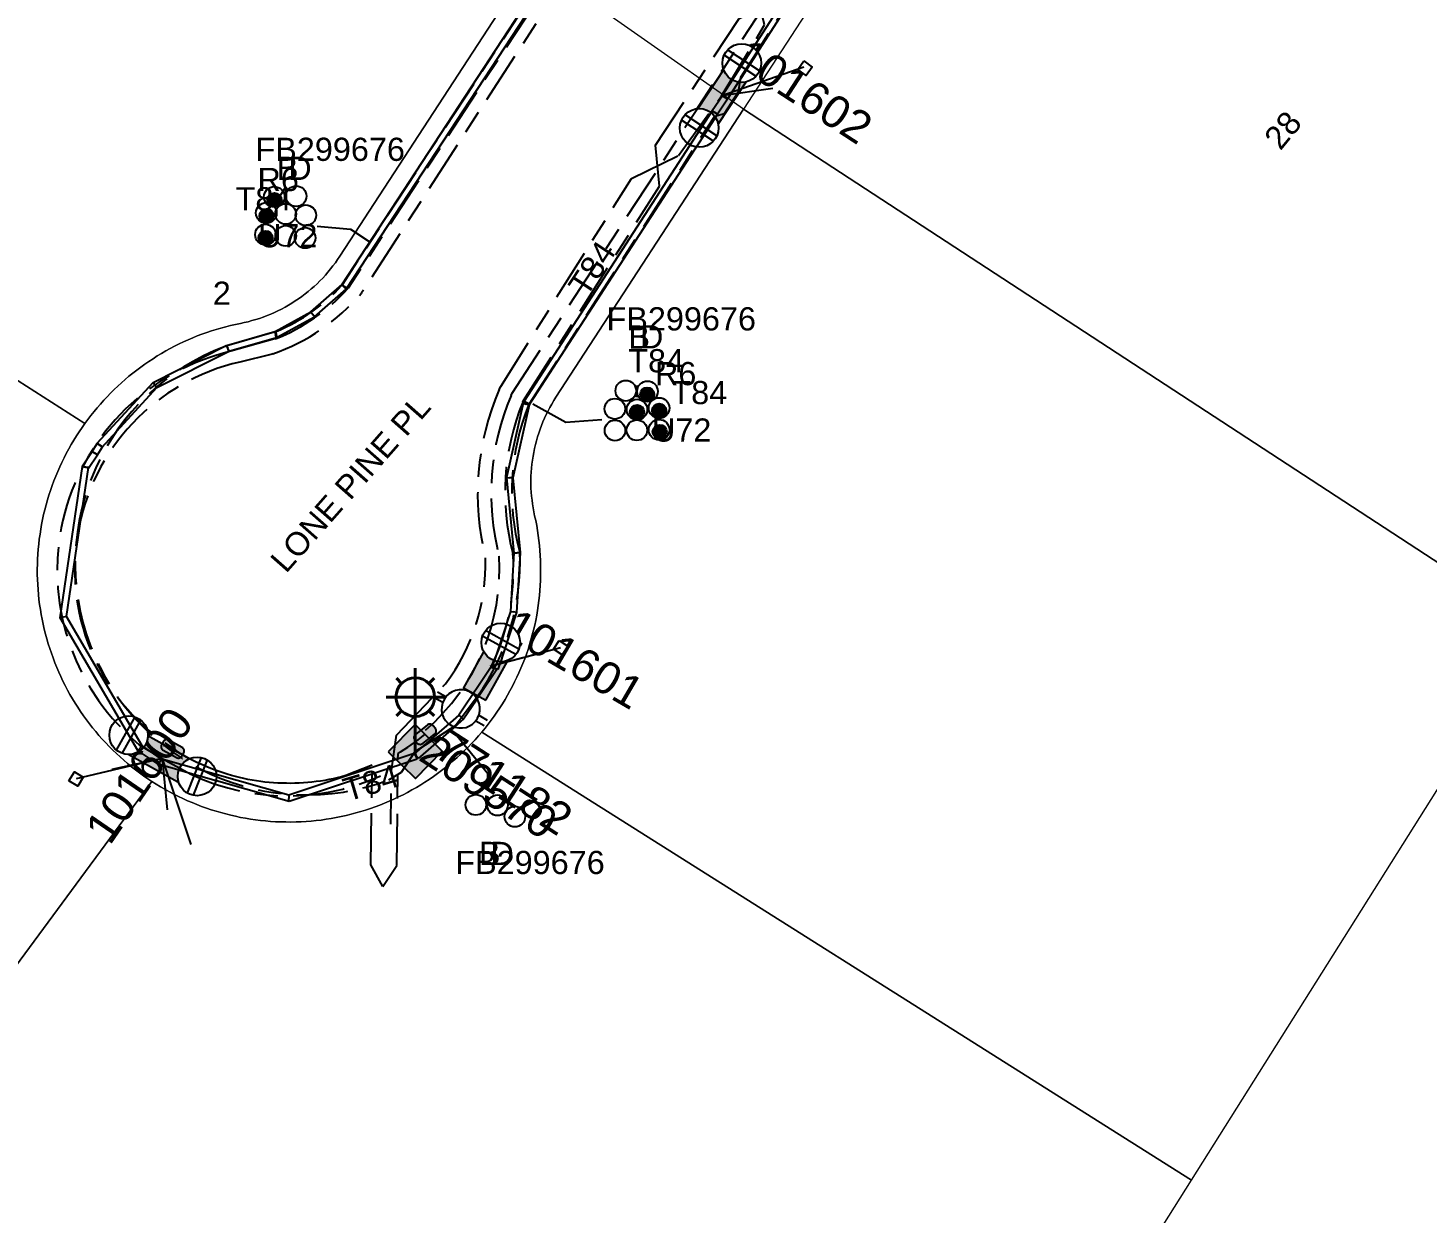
# Model space of a CAD drawing. Header units: metres. Extents: x 0 to 294317, y 0 to 6233398.
# Drawn here: x 293428.3 to 293536.9, y 6231233.6 to 6231325.6 of the extents above; entities that cross this region are included whole.
import ezdxf
from ezdxf.enums import TextEntityAlignment as Align

# ---------------------------------------------------------------- set-up
doc = ezdxf.new("R2010")
doc.units = ezdxf.units.M
doc.linetypes.add('Cable Exist UG', pattern=[8.2, 4, -1.2, 1.8, -1.2])
doc.layers.get('0').update_dxf_attribs({"color": 6})
for name, color, linetype in [('_User Miscellaneous2', 7, 'Continuous'), ('Duct_SP_EXT', 7, 'Continuous'), ('Equip_HV_EXT', 7, 'Continuous'), ('Equip_LV_EXT', 7, 'Continuous'), ('Equip_SP_SL_EXT', 7, 'Continuous'), ('Mains_HV_EXT', 7, 'Continuous'), ('Mains_LV_EXT', 7, 'Continuous'), ('Mains_SL_EXT', 7, 'Continuous'), ('Services_SP_EXT', 7, 'Continuous'), ('SupportsUG_SP_LV_EXT', 7, 'Continuous'), ('SupportsUG_SP_LV_SL_EXT', 7, 'Continuous'), ('Trench_SP_EXT', 7, 'Continuous')]:
    doc.layers.add(name, color=color, linetype=linetype)
for name, color, linetype, lineweight in [('Cadastre Buildings_SP_EXT', 9, 'Continuous', 5), ('Cadastre Land Parcels_SP_EXT', 9, 'Continuous', 5), ('Cadastre Roads_SP_EXT', 9, 'Continuous', 5)]:
    doc.layers.add(name, color=color, linetype=linetype, lineweight=lineweight)
doc.styles.add('COLUMN_LABEL', font='arial.ttf')
doc.styles.add('iecARIAL', font='arial.ttf', dxfattribs={"height": 2})
doc.styles.add('POLE_LABEL', font='arial.ttf')
doc.styles.get("Standard").update_dxf_attribs({"font": 'arial.ttf'})
doc.linetypes.add('Cable E UG', pattern='A,6,-0.5,["E",Standard,S=1.7,R=0,X=0.5,Y=-1],-2.9', length=9.4)

# ---------------------------------------------------------------- blocks, each defined once
blk = doc.blocks.new('COLUMN_EXT')
blk.add_hatch(color=256).paths.add_polyline_path([(-1.49, 1.48), (-1.49, -1.49), (1.48, -1.49), (1.48, 1.48)])
blk.add_lwpolyline([(-1.49, -1.49), (1.48, -1.49), (1.48, 1.48), (-1.49, 1.48)], close=True)
for tag, height, style, flags, p in [('ASSET_NUM', 2.5, 'COLUMN_LABEL', 8, (2, 2)), ('STRUCTURE_PLANT_NUMBER', 0.2, 'POLE_LABEL', 9, (1.81, 0.03)), ('STREET_CODE', 0.2, 'COLUMN_LABEL', 9, (1.81, -0.2))]:
    blk.add_attdef(tag, text='', height=height, dxfattribs=dict(style=style, flags=flags)).set_placement(p, align=Align.MIDDLE_LEFT)
at = {"flags": 9}
for tag, p in [('COLUMN_TYPE', (1.81, -0.4)), ('OWNED_BY', (1.81, -0.6)), ('STATE', (1.81, -0.8)), ('USAGE', (1.81, -1)), ('STREETNAME', (1.81, -1.6)), ('SUBURB', (1.81, -1.8)), ('LEGEND', (1.81, -1.2)), ('LOCATION', (1.81, -1.4)), ('NOTES', (1.81, -2))]:
    blk.add_attdef(tag, text='', height=0.2, dxfattribs=at).set_placement(p, align=Align.MIDDLE_LEFT)
at = {"flags": 1}
blk.add_attdef('Z', (1.81, -2.35), '', height=0.2, dxfattribs=at)
blk = doc.blocks.new('PILLAR_EXT')
blk.add_hatch(color=256).paths.add_polyline_path([(-2.475, 0.99), (-2.475, -0.99), (2.475, -0.99), (2.475, 0.99)])
blk.add_lwpolyline([(-2.475, -0.99), (2.475, -0.99), (2.475, 0.99), (-2.475, 0.99)], close=True)
at = {"style": 'iecARIAL', "flags": 8}
blk.add_attdef('ASSET_NUM', (1.5, 3.5), '', height=2.5, dxfattribs=at)
for tag, p, flags in [('OWNED_BY', (0, -0.2), 9), ('STATE', (0, -0.4), 9), ('SUPPORT_TYPE', (0, -0.6), 9), ('USAGE', (0, -0.8), 9), ('LEGEND', (0, -1), 9), ('LOCATION', (0, -1.2), 9), ('STREETNAME', (0, -1.8), 9), ('SUBURB', (0, -2), 1), ('NOTES', (0, -1.4), 9), ('PARENT', (0, -1.6), 9)]:
    blk.add_attdef(tag, p, '', height=0.2, dxfattribs=dict(flags=flags))
blk = doc.blocks.new('DUCT_EXT')
blk.add_circle((0, 0.8), 0.8)
at = {"flags": 1}
blk.add_attdef('Z', (0, 0), '', height=0.2, dxfattribs=at)
at = {"flags": 9}
for tag, p in [('DUCT_CODE', (0, 0)), ('XSECT_TYPE', (0, -0.2)), ('STATE', (0, -0.6)), ('FB_REFERENCE', (0, -0.4)), ('NOTES', (0, -0.8))]:
    blk.add_attdef(tag, text='', height=0.2, dxfattribs=at).set_placement(p, align=Align.MIDDLE_LEFT)
blk = doc.blocks.new('SL_LANTERN_EXT')
at = {"lineweight": 40}
for p, q in [((-1.46, 5.68), (-1.06, 5.28)), ((0, 1.97), (0, 6.47)), ((1.46, 5.68), (1.06, 5.28)), ((-2.25, 4.22), (2.25, 4.22)), ((-1.46, 2.76), (-1.06, 3.16)), ((0, 0), (0, 2.72)), ((1.46, 2.76), (1.06, 3.16))]:
    blk.add_line(p, q, dxfattribs=at)
blk.add_circle((0, 4.22), 1.5, dxfattribs=at)
at = {"style": 'iecARIAL', "flags": 8}
blk.add_attdef('ASSET_NUM', (1.5, 1.5), '', height=2.5, dxfattribs=at)
for tag, p, height, flags in [('CONSTRUCTED_VOLTAGE', (0.98, -0.65), 0.2, 9), ('CONTROL_TYPE', (0.98, -0.85), 0.2, 9), ('LANTERN_PURPOSE', (0.98, -1.05), 0.2, 9), ('LANTERN_TYPE', (0.98, -1.25), 0.2, 9), ('LNUMBER', (2.18, -3.25), 2.5, 8), ('OPERATING_VOLTAGE', (0.98, -1.65), 0.2, 9), ('ORIENTATION', (0.98, -1.85), 0.2, 9), ('OWNED_BY', (0.98, -2.05), 0.2, 9), ('STATE', (0.98, -2.25), 0.2, 9), ('NO_PHASES', (0.98, -1.45), 0.2, 9), ('USAGE', (0.98, -2.45), 0.2, 9), ('CEXIST', (0.98, -2.65), 0.2, 9), ('CNEW', (0.98, -2.85), 0.2, 9), ('CNUMBER', (0.98, -3.05), 0.2, 9), ('CREMOVE', (0.98, -3.25), 0.2, 9), ('CREPLACE', (0.98, -3.45), 0.2, 9), ('LKINGHEIGHT', (0.98, -3.65), 0.2, 9), ('LBRACKET', (0.98, -3.85), 0.2, 9), ('LBRACKETVOCAB', (0.98, -4.05), 0.2, 9), ('LCATEGORY', (0.98, -4.25), 0.2, 9), ('LCHARGE1', (0.98, -4.45), 0.2, 9), ('LCHARGE1PERCENT', (0.98, -4.65), 0.2, 9), ('LCHARGE2', (0.98, -4.85), 0.2, 9), ('LCHARGE2PERCENT', (0.98, -5.05), 0.2, 9), ('LCHARGE3', (0.98, -5.25), 0.2, 9), ('LCHARGE3PERCENT', (0.98, -5.45), 0.2, 9), ('LEXIST', (0.98, -5.65), 0.2, 9), ('LLAMP', (0.98, -5.85), 0.2, 9), ('LLAMPVOCAB', (0.98, -6.05), 0.2, 9), ('LMAST', (0.98, -6.25), 0.2, 9), ('LMASTVOCAB', (0.98, -6.45), 0.2, 9), ('LNEW', (0.98, -6.65), 0.2, 9), ('LANTNUMBER', (0.98, -6.85), 0.2, 9), ('LOUTREACH', (0.98, -7.25), 0.2, 9), ('LOUTREACHVOCAB', (0.98, -7.45), 0.2, 9), ('LRATECODE', (0.98, -7.65), 0.2, 9), ('LREMOVE', (0.98, -7.85), 0.2, 9), ('LREPLACE', (0.98, -8.05), 0.2, 9), ('LTYPE', (0.98, -8.25), 0.2, 9), ('LTYPEVOCAB', (0.98, -8.45), 0.2, 9), ('LEGEND', (0.98, -8.65), 0.2, 9), ('LOCATION', (0.98, -8.85), 0.2, 9), ('STREETNAME', (0.98, -9.25), 0.2, 9), ('SUBURB', (0.98, -9.45), 0.2, 1), ('NOTES', (0.98, -9.05), 0.2, 9)]:
    blk.add_attdef(tag, p, '', height=height, dxfattribs=dict(flags=flags))
blk = doc.blocks.new('CCP_EXT')
at = {"flags": 9}
for tag, p in [('STATE', (0, -1.8)), ('LEGEND', (0, -1.4)), ('LIFE_SUPPORT', (0, -1.6)), ('NOTES', (0, -2))]:
    blk.add_attdef(tag, text='', height=0.2, dxfattribs=at).set_placement(p, align=Align.MIDDLE_LEFT)
blk.add_wipeout([(0, 0.57), (0.57, 0), (0, -0.57), (-0.57, 0)])
blk.add_lwpolyline([(-0.57, 0), (0, 0.57), (0.57, 0), (0, -0.57), (-0.57, 0)])
at = {"flags": 1}
blk.add_attdef('Z', (0, 0), '', height=0.2, dxfattribs=at)
at = {"flags": 9}
for tag, p in [('CCP_TYPE', (0, 0)), ('CONSTRUCTED_VOLTAGE', (0, -0.2)), ('OPERATING_VOLTAGE', (0, -0.6)), ('ORIENTATION', (0, -0.8)), ('OWNED_BY', (0, -1)), ('NO_PHASES', (0, -0.4)), ('USAGE', (0, -1.2))]:
    blk.add_attdef(tag, text='', height=0.2, dxfattribs=at).set_placement(p, align=Align.MIDDLE_LEFT)
blk = doc.blocks.new('HV_STJ_EXT')
h = blk.add_hatch(color=256)
edge = h.paths.add_edge_path()
edge.add_ellipse((-0.59, 0.13), major_axis=(0.226, 0.226), ratio=1, start_angle=45, end_angle=135)
edge.add_line((-0.91, 0.13), (-0.91, -0.13))
edge.add_ellipse((-0.59, -0.13), major_axis=(0.226, 0.226), ratio=1, start_angle=135, end_angle=225)
edge.add_line((-0.59, -0.45), (0.59, -0.45))
edge.add_ellipse((0.59, -0.13), major_axis=(-0.226, 0.226), ratio=1, start_angle=135, end_angle=225)
edge.add_line((0.91, -0.13), (0.91, 0.13))
edge.add_ellipse((0.59, 0.13), major_axis=(-0.226, 0.226), ratio=1, start_angle=225, end_angle=315)
edge.add_line((0.59, 0.45), (-0.59, 0.45))
blk.add_lwpolyline([(-0.91, 0.13), (-0.91, -0.13, 0.414214), (-0.59, -0.45), (0.59, -0.45, 0.414214), (0.91, -0.13), (0.91, 0.13, 0.414214), (0.59, 0.45), (-0.59, 0.45, 0.414214)], format="xyb", close=True)
for tag, flags, p in [('ORIENTATION', 9, (1.5, 0)), ('Z', 1, (1.5, -0.8)), ('USAGE', 9, (1.5, -0.2)), ('LEGEND', 9, (1.5, -0.4)), ('NOTES', 9, (1.5, -0.6))]:
    blk.add_attdef(tag, text='', height=0.2, dxfattribs=dict(flags=flags)).set_placement(p, align=Align.MIDDLE_LEFT)
blk = doc.blocks.new('LV_UG_LINKS_CLOSED_EXT')
blk.add_wipeout([(-1.06, 1.06), (-1.18, 0.92), (-1.29, 0.76), (-1.37, 0.59), (-1.43, 0.42), (-1.48, 0.23), (-1.49, 0.05), (-1.49, -0.14), (-1.46, -0.33), (-1.41, -0.51), (-1.33, -0.68), (-1.24, -0.84), (-1.12, -0.99), (-0.99, -1.12), (-0.84, -1.24), (-0.68, -1.33), (-0.51, -1.41), (-0.33, -1.46), (-0.14, -1.49), (0.05, -1.49), (0.23, -1.48), (0.42, -1.43), (0.59, -1.37), (0.76, -1.29), (0.92, -1.18), (1.06, -1.06), (1.18, -0.92), (1.29, -0.76), (1.37, -0.59), (1.43, -0.42), (1.48, -0.23), (1.49, -0.05), (1.49, 0.14), (1.46, 0.33), (1.41, 0.51), (1.33, 0.68), (1.24, 0.84), (1.12, 0.99), (0.99, 1.12), (0.84, 1.24), (0.68, 1.33), (0.51, 1.41), (0.33, 1.46), (0.14, 1.49), (-0.05, 1.49), (-0.23, 1.48), (-0.42, 1.43), (-0.59, 1.37), (-0.76, 1.29), (-0.92, 1.18)])
for p, q in [((-0.25, -1.48), (-0.25, 1.48)), ((0.25, -1.48), (0.25, 1.48))]:
    blk.add_line(p, q)
blk.add_circle((0, 0), 1.5)
at = {"flags": 9}
for tag, p in [('ACTUAL_STATUS', (0, 0)), ('CONSTRUCTED_VOLTAGE', (0, -0.2)), ('OPERATING_VOLTAGE', (0, -0.6)), ('ORIENTATION', (0, -0.8)), ('STATE', (0, -1)), ('NO_PHASES', (0, -0.4)), ('SWITCH_TYPE', (0, -1.2)), ('USAGE', (0, -1.4)), ('NOTES', (0, -1.6))]:
    blk.add_attdef(tag, text='', height=0.2, dxfattribs=at).set_placement(p, align=Align.MIDDLE_LEFT)
at = {"flags": 1}
blk.add_attdef('Z', (0, 0), '', height=0.2, dxfattribs=at)
blk = doc.blocks.new('LV_UG_LINKS_OPEN_EXT')
for p, q in [((-0.25, 1.47), (-0.25, 2.22)), ((0.25, 1.47), (0.25, 2.22)), ((-0.25, -1.47), (-0.25, -2.22)), ((0.25, -1.47), (0.25, -2.22))]:
    blk.add_line(p, q)
at = {"flags": 9}
for tag, p in [('ACTUAL_STATUS', (0, 0)), ('CONSTRUCTED_VOLTAGE', (0, -0.2)), ('OPERATING_VOLTAGE', (0, -0.6)), ('ORIENTATION', (0, -0.8)), ('STATE', (0, -1)), ('NO_PHASES', (0, -0.4)), ('SWITCH_TYPE', (0, -1.2)), ('USAGE', (0, -1.4)), ('NOTES', (0, -1.6))]:
    blk.add_attdef(tag, text='', height=0.2, dxfattribs=at).set_placement(p, align=Align.MIDDLE_LEFT)
at = {"flags": 1}
blk.add_attdef('Z', (0, 0), '', height=0.2, dxfattribs=at)
blk.add_wipeout([(-0.25, 1.47), (-0.43, 1.43), (-0.61, 1.36), (-0.77, 1.28), (-0.93, 1.17), (-1.07, 1.05), (-1.19, 0.9), (-1.29, 0.75), (-1.38, 0.58), (-1.44, 0.4), (-1.48, 0.22), (-1.49, 0.03), (-1.49, -0.16), (-1.45, -0.34), (-1.4, -0.52), (-1.32, -0.69), (-1.23, -0.85), (-1.11, -1), (-0.98, -1.13), (-0.83, -1.24), (-0.66, -1.34), (-0.49, -1.41), (-0.31, -1.46), (-0.13, -1.49), (0.06, -1.49), (0.25, -1.47), (0.43, -1.43), (0.61, -1.36), (0.77, -1.28), (0.93, -1.17), (1.07, -1.05), (1.19, -0.9), (1.29, -0.75), (1.38, -0.58), (1.44, -0.4), (1.48, -0.22), (1.49, -0.03), (1.49, 0.16), (1.45, 0.34), (1.4, 0.52), (1.32, 0.69), (1.23, 0.85), (1.11, 1), (0.98, 1.13), (0.83, 1.24), (0.66, 1.34), (0.49, 1.41), (0.31, 1.46), (0.13, 1.49), (-0.06, 1.49)])
blk.add_lwpolyline([(0, -1.49, 1), (0, 1.49, 1)], format="xyb", close=True)
blk = doc.blocks.new('CABLE_LARGE_EXT')
h = blk.add_hatch(color=256)
edge = h.paths.add_edge_path()
edge.add_arc((0, 0.55), 0.55, 0, 360)
blk.add_circle((0, 0.55), 0.55)
at = {"flags": 1}
blk.add_attdef('Z', (0, 0), '', height=0.2, dxfattribs=at)
at = {"flags": 9}
for tag, p in [('COND_CODE', (0, 0)), ('STATE', (0, -0.4)), ('XSECT_SIZE', (0, -0.6)), ('FB_REFERENCE', (0, -0.2)), ('NOTES', (0, -0.8))]:
    blk.add_attdef(tag, text='', height=0.2, dxfattribs=at).set_placement(p, align=Align.MIDDLE_LEFT)

msp = doc.modelspace()

# ---------------------------------------------------------------- linework, layer by layer
at = {"layer": 'Cadastre Land Parcels_SP_EXT', "linetype": 'Continuous'}
msp.add_lwpolyline([(293483.84, 6231319.27), (293545.58, 6231278.97), (293566.93, 6231312.87), (293505.7, 6231352.85), (293483.84, 6231319.27)], close=True, dxfattribs=at)
for points in [[(293388.06, 6231323.44), (293432.71, 6231294.87), (293432.94, 6231295.18), (293432.94, 6231295.18), (293433.18, 6231295.49), (293433.42, 6231295.79), (293433.66, 6231296.09), (293433.92, 6231296.38), (293434.17, 6231296.67), (293434.44, 6231296.95), (293434.71, 6231297.23), (293434.98, 6231297.5), (293435.26, 6231297.77), (293435.55, 6231298.03), (293435.84, 6231298.28), (293436.13, 6231298.53), (293436.43, 6231298.77), (293436.74, 6231299.01), (293437.05, 6231299.24), (293437.36, 6231299.47), (293437.68, 6231299.69), (293438, 6231299.9), (293438.33, 6231300.11), (293438.66, 6231300.31), (293439, 6231300.5), (293439.34, 6231300.68), (293439.68, 6231300.86), (293440.02, 6231301.04), (293440.37, 6231301.2), (293440.73, 6231301.36), (293441.08, 6231301.51), (293441.44, 6231301.66), (293441.8, 6231301.8), (293442.17, 6231301.93), (293442.53, 6231302.05), (293442.9, 6231302.16), (293443.27, 6231302.27), (293443.65, 6231302.37), (293444.02, 6231302.47), (293444.4, 6231302.55), (293444.78, 6231302.63), (293445.08, 6231302.7), (293445.38, 6231302.77), (293445.68, 6231302.85), (293445.98, 6231302.93), (293446.27, 6231303.03), (293446.56, 6231303.13), (293446.85, 6231303.24), (293447.14, 6231303.36), (293447.42, 6231303.48), (293447.7, 6231303.61), (293447.98, 6231303.75), (293448.25, 6231303.9), (293448.52, 6231304.05), (293448.78, 6231304.21), (293449.04, 6231304.38), (293449.3, 6231304.55), (293449.55, 6231304.73), (293449.8, 6231304.92), (293450.04, 6231305.11), (293450.27, 6231305.31), (293450.51, 6231305.51), (293450.73, 6231305.72), (293450.95, 6231305.94), (293451.17, 6231306.16), (293451.38, 6231306.39), (293451.58, 6231306.62), (293451.78, 6231306.86), (293451.97, 6231307.1), (293452.16, 6231307.35), (293452.33, 6231307.6), (293452.51, 6231307.86), (293467.43, 6231330.78)], [(293391.48, 6231204.15), (293437.92, 6231267.09), (293437.92, 6231267.09), (293437.59, 6231267.3), (293437.27, 6231267.53), (293436.95, 6231267.75), (293436.64, 6231267.99), (293436.33, 6231268.23), (293436.03, 6231268.48), (293435.73, 6231268.73), (293435.44, 6231268.99), (293435.16, 6231269.25), (293434.87, 6231269.52), (293434.6, 6231269.8), (293434.33, 6231270.08), (293434.06, 6231270.37), (293433.8, 6231270.66), (293433.55, 6231270.96), (293433.3, 6231271.26), (293433.06, 6231271.56), (293432.83, 6231271.88), (293432.6, 6231272.19), (293432.38, 6231272.51), (293432.16, 6231272.84), (293431.95, 6231273.17), (293431.75, 6231273.5), (293431.55, 6231273.84), (293431.37, 6231274.18), (293431.18, 6231274.53), (293431.01, 6231274.88), (293430.84, 6231275.23), (293430.68, 6231275.58), (293430.53, 6231275.94), (293430.38, 6231276.3), (293430.24, 6231276.67), (293430.11, 6231277.04), (293429.98, 6231277.4), (293429.86, 6231277.78), (293429.76, 6231278.15), (293429.65, 6231278.53), (293429.56, 6231278.91), (293429.47, 6231279.29), (293429.39, 6231279.67), (293429.32, 6231280.05), (293429.26, 6231280.44), (293429.2, 6231280.82), (293429.15, 6231281.21), (293429.11, 6231281.6), (293429.08, 6231281.99), (293429.05, 6231282.38), (293429.03, 6231282.77), (293429.02, 6231283.16), (293429.02, 6231283.55), (293429.03, 6231283.94), (293429.04, 6231284.33), (293429.06, 6231284.72), (293429.09, 6231285.11), (293429.13, 6231285.5), (293429.17, 6231285.88), (293429.23, 6231286.27), (293429.29, 6231286.66), (293429.35, 6231287.04), (293429.43, 6231287.42), (293429.51, 6231287.8), (293429.6, 6231288.18), (293429.7, 6231288.56), (293429.81, 6231288.94), (293429.92, 6231289.31), (293430.04, 6231289.68), (293430.17, 6231290.05), (293430.31, 6231290.42), (293430.45, 6231290.78), (293430.6, 6231291.14), (293430.76, 6231291.5), (293430.92, 6231291.85), (293431.1, 6231292.2), (293431.27, 6231292.55), (293431.46, 6231292.89), (293431.65, 6231293.23), (293431.85, 6231293.57), (293432.06, 6231293.9), (293432.27, 6231294.23), (293432.49, 6231294.55), (293432.71, 6231294.87), (293388.06, 6231323.44)]]:
    msp.add_lwpolyline(points, dxfattribs=at)
at = {"layer": 'Duct_SP_EXT'}
for p, q in [((293452.65, 6231305.64), (293467.05, 6231327.59)), ((293453.05, 6231305.37), (293467.45, 6231327.33)), ((293450.26, 6231303.54), (293452.67, 6231305.66)), ((293452.67, 6231305.66), (293452.65, 6231305.64)), ((293452.67, 6231305.66), (293452.83, 6231305.48)), ((293450.54, 6231303.14), (293452.99, 6231305.3)), ((293452.65, 6231305.64), (293452.65, 6231305.64)), ((293452.65, 6231305.64), (293452.83, 6231305.48)), ((293452.65, 6231305.64), (293452.85, 6231305.5)), ((293452.99, 6231305.3), (293452.83, 6231305.48)), ((293453.01, 6231305.32), (293452.83, 6231305.48)), ((293453.05, 6231305.37), (293452.85, 6231305.5)), ((293452.99, 6231305.3), (293453.01, 6231305.32)), ((293453.01, 6231305.32), (293453.05, 6231305.37)), ((293447.47, 6231302.02), (293450.26, 6231303.54)), ((293450.26, 6231303.54), (293450.4, 6231303.34)), ((293447.65, 6231301.57), (293450.54, 6231303.14)), ((293450.54, 6231303.14), (293450.4, 6231303.34)), ((293443.71, 6231300.93), (293447.46, 6231302.02)), ((293443.89, 6231300.48), (293447.59, 6231301.55)), ((293447.46, 6231302.02), (293447.5, 6231302.03)), ((293447.46, 6231302.02), (293447.52, 6231301.78)), ((293447.5, 6231302.03), (293447.47, 6231302.02)), ((293447.47, 6231302.02), (293447.56, 6231301.79)), ((293447.5, 6231302.03), (293447.56, 6231301.79)), ((293447.59, 6231301.55), (293447.52, 6231301.78)), ((293447.62, 6231301.56), (293447.56, 6231301.79)), ((293447.65, 6231301.57), (293447.56, 6231301.79)), ((293447.59, 6231301.55), (293447.62, 6231301.56)), ((293447.62, 6231301.56), (293447.65, 6231301.57)), ((293438, 6231298.04), (293443.69, 6231300.92)), ((293438.3, 6231297.65), (293443.91, 6231300.49)), ((293443.69, 6231300.92), (293443.71, 6231300.93)), ((293443.69, 6231300.92), (293443.8, 6231300.71)), ((293443.71, 6231300.93), (293443.8, 6231300.71)), ((293443.91, 6231300.49), (293443.8, 6231300.71)), ((293443.89, 6231300.48), (293443.8, 6231300.71)), ((293443.91, 6231300.49), (293443.89, 6231300.48)), ((293433.67, 6231293.33), (293438, 6231298.04)), ((293434.05, 6231293.04), (293438.3, 6231297.65)), ((293438, 6231298.04), (293438.15, 6231297.84)), ((293438.3, 6231297.65), (293438.15, 6231297.84)), ((293466.74, 6231296.45), (293465.43, 6231290.68)), ((293467.2, 6231296.3), (293465.92, 6231290.65)), ((293466.75, 6231296.47), (293466.74, 6231296.45)), ((293466.74, 6231296.45), (293466.97, 6231296.38)), ((293466.81, 6231296.6), (293466.75, 6231296.47)), ((293466.75, 6231296.47), (293466.97, 6231296.38)), ((293466.81, 6231296.6), (293467.02, 6231296.48)), ((293467.19, 6231296.28), (293466.97, 6231296.38)), ((293467.2, 6231296.3), (293466.97, 6231296.38)), ((293467.23, 6231296.37), (293467.02, 6231296.48)), ((293467.23, 6231296.37), (293467.19, 6231296.28)), ((293467.19, 6231296.28), (293467.2, 6231296.3)), ((293432.53, 6231291.58), (293433.28, 6231292.69)), ((293433.28, 6231292.69), (293433.66, 6231293.31)), ((293433.28, 6231292.69), (293433.48, 6231292.56)), ((293433.66, 6231293.31), (293433.67, 6231293.33)), ((293433.66, 6231293.31), (293433.86, 6231293.19)), ((293433.67, 6231293.33), (293433.86, 6231293.19)), ((293433.68, 6231292.44), (293434.07, 6231293.06)), ((293434.07, 6231293.06), (293433.86, 6231293.19)), ((293434.05, 6231293.04), (293433.86, 6231293.19)), ((293434.07, 6231293.06), (293434.05, 6231293.04)), ((293432.52, 6231291.52), (293432.53, 6231291.58)), ((293432.53, 6231291.58), (293432.76, 6231291.49)), ((293432.99, 6231291.4), (293433.68, 6231292.44)), ((293433.68, 6231292.44), (293433.48, 6231292.56)), ((293430.79, 6231279.79), (293432.52, 6231291.52)), ((293431.29, 6231279.88), (293433, 6231291.45)), ((293432.52, 6231291.52), (293432.76, 6231291.49)), ((293433, 6231291.45), (293432.76, 6231291.49)), ((293432.99, 6231291.4), (293432.76, 6231291.49)), ((293433, 6231291.45), (293432.99, 6231291.4)), ((293465.43, 6231290.68), (293466.02, 6231284.81)), ((293465.43, 6231290.68), (293465.67, 6231290.66)), ((293465.92, 6231290.65), (293465.67, 6231290.66)), ((293465.92, 6231290.65), (293466.5, 6231284.86)), ((293466.02, 6231284.81), (293466.26, 6231284.84)), ((293466.02, 6231284.83), (293466.26, 6231284.84)), ((293466.02, 6231284.81), (293466.02, 6231284.83)), ((293466.5, 6231284.86), (293466.26, 6231284.84)), ((293466.5, 6231284.84), (293466.26, 6231284.84)), ((293466.5, 6231284.86), (293466.5, 6231284.84)), ((293430.79, 6231279.79), (293431.04, 6231279.84)), ((293431.29, 6231279.88), (293431.04, 6231279.84)), ((293458.36, 6231269.28), (293448.55, 6231266.02)), ((293458.51, 6231268.82), (293448.56, 6231265.52)), ((293458.27, 6231269.23), (293458.43, 6231269.05)), ((293458.36, 6231269.28), (293458.43, 6231269.05)), ((293458.59, 6231268.87), (293458.43, 6231269.05)), ((293458.51, 6231268.82), (293458.43, 6231269.05)), ((293448.55, 6231266.02), (293448.55, 6231265.77)), ((293448.56, 6231265.52), (293448.55, 6231265.77))]:
    msp.add_line(p, q, dxfattribs=at)
for points in [[(293450.75, 6231310.18), (293453.32, 6231309.96), (293454.85, 6231308.93)], [(293475.52, 6231297.81), (293475.5, 6231296.92)], [(293472.84, 6231295.16), (293470.05, 6231294.94), (293467.47, 6231296.38)], [(293464, 6231266.42), (293464, 6231267.68), (293461.36, 6231270.91)]]:
    msp.add_lwpolyline(points, dxfattribs=at)
at = {"layer": 'Mains_HV_EXT', "linetype": 'Cable E UG'}
msp.add_lwpolyline([(293456.46, 6231263.78), (293456.48, 6231266.14)], dxfattribs=at)
at = {"layer": 'Trench_SP_EXT', "linetype": 'Cable Exist UG'}
for points in [[(293482.15, 6231320.33), (293486.58, 6231320.96)], [(293464.17, 6231276.03), (293468.34, 6231277.13)], [(293438.72, 6231268.87), (293434, 6231267.84)], [(293438.72, 6231268.87), (293439.16, 6231264.1)]]:
    msp.add_lwpolyline(points, dxfattribs=at)

# ---------------------------------------------------------------- block references
at = {"layer": 'Duct_SP_EXT'}
for name, p in [('DUCT_EXT', (293449.11, 6231311.71)), ('DUCT_EXT', (293447.41, 6231311.66)), ('CABLE_LARGE_EXT', (293447.43, 6231311.67)), ('DUCT_EXT', (293446.79, 6231310.41)), ('CABLE_LARGE_EXT', (293446.81, 6231310.44)), ('DUCT_EXT', (293448.3, 6231310.33)), ('DUCT_EXT', (293449.86, 6231310.23)), ('DUCT_EXT', (293446.73, 6231308.73)), ('DUCT_EXT', (293448.3, 6231308.63)), ('DUCT_EXT', (293449.8, 6231308.47)), ('CABLE_LARGE_EXT', (293446.73, 6231308.73)), ('DUCT_EXT', (293474.7, 6231296.61)), ('DUCT_EXT', (293476.38, 6231296.56)), ('CABLE_LARGE_EXT', (293476.36, 6231296.57)), ('DUCT_EXT', (293473.85, 6231295.21)), ('DUCT_EXT', (293475.57, 6231295.15)), ('CABLE_LARGE_EXT', (293475.57, 6231295.21)), ('DUCT_EXT', (293477.28, 6231295.27)), ('CABLE_LARGE_EXT', (293477.29, 6231295.31)), ('DUCT_EXT', (293473.86, 6231293.53)), ('DUCT_EXT', (293475.56, 6231293.55)), ('DUCT_EXT', (293477.28, 6231293.58)), ('CABLE_LARGE_EXT', (293477.33, 6231293.67))]:
    msp.add_blockref(name, p, dxfattribs=at)
at = {"layer": 'Duct_SP_EXT', "rotation": 269.9999999999998}
for p in [(293462.26, 6231265.27), (293463.94, 6231265.24), (293465.29, 6231264.36)]:
    msp.add_blockref('DUCT_EXT', p, dxfattribs=at)
at = {"layer": 'Equip_HV_EXT'}
for p, rotation in [((293459.12, 6231270.75), 217.9355766568109), ((293439.52, 6231269.62), 331.4450816545722)]:
    msp.add_blockref('HV_STJ_EXT', p, dxfattribs=dict(at, rotation=rotation))
at = {"layer": 'Equip_SP_SL_EXT'}
ref = msp.add_blockref('SL_LANTERN_EXT', (293458.36, 6231269.41), dxfattribs=at)
ref.add_attrib('ASSET_NUM', '209570', dxfattribs={"layer": '0', "height": 2.5, "rotation": 327.0711, "style": 'iecARIAL'}).set_placement((293459.86, 6231270.91), align=Align.TOP_LEFT)
at = {"layer": 'SupportsUG_SP_LV_EXT'}
ref = msp.add_blockref('PILLAR_EXT', (293482.15, 6231320.33), dxfattribs=dict(at, rotation=56.53636463564584))
ref.add_attrib('ASSET_NUM', '101602', dxfattribs={"layer": '0', "height": 2.5, "rotation": 326.9514, "style": 'iecARIAL'}).set_placement((293483.65, 6231323.83), align=Align.MIDDLE_LEFT)
ref = msp.add_blockref('PILLAR_EXT', (293464.17, 6231276.03), dxfattribs=dict(at, rotation=60.79245324207442))
ref.add_attrib('ASSET_NUM', '101601', dxfattribs={"layer": '0', "height": 2.5, "rotation": 329.7436, "style": 'iecARIAL'}).set_placement((293465.67, 6231279.53), align=Align.MIDDLE_LEFT)
ref = msp.add_blockref('PILLAR_EXT', (293438.72, 6231268.87), dxfattribs=dict(at, rotation=330.932862902691))
ref.add_attrib('ASSET_NUM', '101600', dxfattribs={"layer": '0', "height": 2.5, "rotation": 55.5173, "style": 'iecARIAL'}).set_placement((293440.22, 6231272.37), align=Align.MIDDLE_RIGHT)
at = {"layer": 'SupportsUG_SP_LV_SL_EXT'}
ref = msp.add_blockref('COLUMN_EXT', (293458.36, 6231269.41), dxfattribs=dict(at, rotation=315.386163915829))
ref.add_attrib('ASSET_NUM', '771182', dxfattribs={"layer": '0', "height": 2.5, "rotation": 327.0711, "style": 'COLUMN_LABEL'}).set_placement((293460.36, 6231270.16), align=Align.MIDDLE_LEFT)

# ---------------------------------------------------------------- texts
at = {"layer": '_User Miscellaneous2'}
for s, p in [('FB299676', (293445.95, 6231315.25)), ('B', (293447.61, 6231313.78)), ('D', (293448.5, 6231313.77)), ('R6', (293446.11, 6231312.91)), ('T84', (293444.41, 6231311.41)), ('U72', (293446.15, 6231308.54)), ('FB299676', (293473.2, 6231302.09)), ('B', (293474.9, 6231300.68)), ('D', (293475.8, 6231300.69)), ('T84', (293474.89, 6231298.84)), ('R6', (293476.96, 6231297.84)), ('T84', (293478.24, 6231296.37)), ('U72', (293476.73, 6231293.46)), ('B', (293463.3, 6231260.61)), ('D', (293464.19, 6231260.6)), ('FB299676', (293461.46, 6231259.9))]:
    msp.add_text(s, height=1.8, dxfattribs=at).set_placement(p)
at = {"layer": 'Cadastre Land Parcels_SP_EXT'}
msp.add_text('28', height=1.8, rotation=50.6503, dxfattribs=at).set_placement((293525.51, 6231315.99))
msp.add_text('2', height=1.8, dxfattribs=at).set_placement((293442.64, 6231304.08))
at = {"layer": 'Cadastre Roads_SP_EXT'}
msp.add_text('LONE PINE PL', height=1.8, rotation=48.6363, dxfattribs=at).set_placement((293448.32, 6231283.17))
at = {"layer": 'Mains_LV_EXT'}
for rotation, p in [(56.7181, (293471.64, 6231304.61)), (16.4971, (293453.09, 6231265.52))]:
    msp.add_text('T84', height=1.8, rotation=rotation, dxfattribs=at).set_placement(p)

# ---------------------------------------------------------------- next in the draw order: block references
at = {"layer": 'Services_SP_EXT'}
for p, rotation in [((293488.61, 6231322.44), 278.5363647235772), ((293469.64, 6231277.47), 282.7924530938694), ((293432.03, 6231267.28), 13.68628365205524)]:
    msp.add_blockref('CCP_EXT', p, dxfattribs=dict(at, rotation=rotation))

# ---------------------------------------------------------------- next in the draw order: linework, layer by layer
at = {"layer": 'Cadastre Buildings_SP_EXT', "linetype": 'Continuous'}
for points in [[(293545.58, 6231278.97), (293483.84, 6231319.27), (293469.28, 6231296.91), (293469.12, 6231296.65), (293468.96, 6231296.38), (293468.8, 6231296.11), (293468.66, 6231295.84), (293468.52, 6231295.56), (293468.39, 6231295.28), (293468.27, 6231295), (293468.15, 6231294.71), (293468.04, 6231294.42), (293467.94, 6231294.13), (293467.85, 6231293.83), (293467.76, 6231293.53), (293467.68, 6231293.23), (293467.61, 6231292.93), (293467.55, 6231292.63), (293467.5, 6231292.32), (293467.45, 6231292.02), (293467.41, 6231291.71), (293467.38, 6231291.4), (293467.36, 6231291.1), (293467.34, 6231290.79), (293467.33, 6231290.48), (293467.33, 6231290.17), (293467.34, 6231289.86), (293467.36, 6231289.55), (293467.38, 6231289.24), (293467.42, 6231288.93), (293467.46, 6231288.63), (293467.5, 6231288.32), (293467.56, 6231288.02), (293467.62, 6231287.71), (293467.71, 6231287.33), (293467.78, 6231286.95), (293467.85, 6231286.57), (293467.9, 6231286.18), (293467.95, 6231285.79), (293468, 6231285.41), (293468.03, 6231285.02), (293468.06, 6231284.63), (293468.08, 6231284.24), (293468.09, 6231283.85), (293468.09, 6231283.46), (293468.09, 6231283.07), (293468.08, 6231282.68), (293468.06, 6231282.3), (293468.03, 6231281.91), (293468, 6231281.52), (293467.96, 6231281.13), (293467.9, 6231280.75), (293467.85, 6231280.36), (293467.78, 6231279.98), (293467.71, 6231279.59), (293467.63, 6231279.21), (293467.54, 6231278.83), (293467.44, 6231278.46), (293467.34, 6231278.08), (293467.23, 6231277.71), (293467.11, 6231277.34), (293466.98, 6231276.97), (293466.85, 6231276.6), (293466.71, 6231276.24), (293466.56, 6231275.88), (293466.4, 6231275.52), (293466.24, 6231275.17), (293466.07, 6231274.82), (293465.9, 6231274.47), (293465.71, 6231274.12), (293465.52, 6231273.79), (293465.33, 6231273.45), (293465.12, 6231273.12), (293464.91, 6231272.79), (293464.7, 6231272.47), (293464.47, 6231272.15), (293464.24, 6231271.83), (293464.01, 6231271.52), (293463.77, 6231271.22), (293463.52, 6231270.91), (293518.62, 6231236.15), (293545.58, 6231278.97)], [(293500.05, 6231206.67), (293518.62, 6231236.15), (293463.52, 6231270.91), (293463.52, 6231270.91), (293463.26, 6231270.62), (293463, 6231270.32), (293462.73, 6231270.03), (293462.46, 6231269.75), (293462.18, 6231269.48), (293461.9, 6231269.2), (293461.61, 6231268.94), (293461.31, 6231268.68), (293461.01, 6231268.42), (293460.71, 6231268.18), (293460.4, 6231267.94), (293460.08, 6231267.7), (293459.76, 6231267.47), (293459.44, 6231267.25), (293459.11, 6231267.03), (293458.78, 6231266.82), (293458.44, 6231266.62), (293458.1, 6231266.43), (293457.76, 6231266.24), (293457.41, 6231266.06), (293457.06, 6231265.88), (293456.7, 6231265.71), (293456.34, 6231265.55), (293455.98, 6231265.4), (293455.61, 6231265.25), (293455.25, 6231265.12), (293454.88, 6231264.98), (293454.5, 6231264.86), (293454.13, 6231264.75), (293453.75, 6231264.64), (293453.37, 6231264.54), (293452.99, 6231264.44), (293452.6, 6231264.36), (293452.22, 6231264.28), (293451.83, 6231264.21), (293451.44, 6231264.15), (293451.05, 6231264.09), (293450.66, 6231264.05), (293450.27, 6231264.01), (293449.88, 6231263.98), (293449.49, 6231263.96), (293449.1, 6231263.94), (293448.7, 6231263.93), (293448.31, 6231263.94), (293447.92, 6231263.95), (293447.52, 6231263.96), (293447.13, 6231263.99), (293446.74, 6231264.02), (293446.35, 6231264.06), (293445.96, 6231264.11), (293445.57, 6231264.16), (293445.18, 6231264.23), (293444.8, 6231264.3), (293444.41, 6231264.38), (293444.03, 6231264.47), (293443.65, 6231264.56), (293443.27, 6231264.67), (293442.89, 6231264.78), (293442.51, 6231264.89), (293442.14, 6231265.02), (293441.77, 6231265.15), (293441.4, 6231265.29), (293441.04, 6231265.44), (293440.68, 6231265.59), (293440.32, 6231265.76), (293439.97, 6231265.93), (293439.62, 6231266.1), (293439.27, 6231266.29), (293438.92, 6231266.48), (293438.58, 6231266.67), (293438.25, 6231266.88), (293437.92, 6231267.09), (293391.48, 6231204.15)]]:
    msp.add_lwpolyline(points, dxfattribs=at)
at = {"layer": 'Cadastre Roads_SP_EXT', "linetype": 'Continuous'}
msp.add_lwpolyline([(293449.49, 6231263.96), (293449.88, 6231263.98), (293450.27, 6231264.01), (293450.66, 6231264.05), (293451.05, 6231264.09), (293451.44, 6231264.15), (293451.83, 6231264.21), (293452.22, 6231264.28), (293452.6, 6231264.36), (293452.99, 6231264.44), (293453.37, 6231264.54), (293453.75, 6231264.64), (293454.13, 6231264.75), (293454.5, 6231264.86), (293454.88, 6231264.98), (293455.25, 6231265.12), (293455.61, 6231265.25), (293455.98, 6231265.4), (293456.34, 6231265.55), (293456.7, 6231265.71), (293457.06, 6231265.88), (293457.41, 6231266.06), (293457.76, 6231266.24), (293458.1, 6231266.43), (293458.44, 6231266.62), (293458.78, 6231266.82), (293459.11, 6231267.03), (293459.44, 6231267.25), (293459.76, 6231267.47), (293460.08, 6231267.7), (293460.4, 6231267.94), (293460.71, 6231268.18), (293461.01, 6231268.42), (293461.31, 6231268.68), (293461.61, 6231268.94), (293461.9, 6231269.2), (293462.18, 6231269.48), (293462.46, 6231269.75), (293462.73, 6231270.03), (293463, 6231270.32), (293463.26, 6231270.62), (293463.52, 6231270.91), (293463.77, 6231271.22), (293464.01, 6231271.52), (293464.24, 6231271.83), (293464.47, 6231272.15), (293464.7, 6231272.47), (293464.91, 6231272.79), (293465.12, 6231273.12), (293465.33, 6231273.45), (293465.52, 6231273.79), (293465.71, 6231274.12), (293465.9, 6231274.47), (293466.07, 6231274.82), (293466.24, 6231275.17), (293466.4, 6231275.52), (293466.56, 6231275.88), (293466.71, 6231276.24), (293466.85, 6231276.6), (293466.98, 6231276.97), (293467.11, 6231277.34), (293467.23, 6231277.71), (293467.34, 6231278.08), (293467.44, 6231278.46), (293467.54, 6231278.83), (293467.63, 6231279.21), (293467.71, 6231279.59), (293467.78, 6231279.98), (293467.85, 6231280.36), (293467.9, 6231280.75), (293467.96, 6231281.13), (293468, 6231281.52), (293468.03, 6231281.91), (293468.06, 6231282.3), (293468.08, 6231282.68), (293468.09, 6231283.07), (293468.09, 6231283.46), (293468.09, 6231283.85), (293468.08, 6231284.24), (293468.06, 6231284.63), (293468.03, 6231285.02), (293468, 6231285.41), (293467.95, 6231285.79), (293467.9, 6231286.18), (293467.85, 6231286.57), (293467.78, 6231286.95), (293467.71, 6231287.33), (293467.62, 6231287.71), (293467.56, 6231288.02), (293467.5, 6231288.32), (293467.46, 6231288.63), (293467.42, 6231288.93), (293467.38, 6231289.24), (293467.36, 6231289.55), (293467.34, 6231289.86), (293467.33, 6231290.17), (293467.33, 6231290.48), (293467.34, 6231290.79), (293467.36, 6231291.1), (293467.38, 6231291.4), (293467.41, 6231291.71), (293467.45, 6231292.02), (293467.5, 6231292.32), (293467.55, 6231292.63), (293467.61, 6231292.93), (293467.68, 6231293.23), (293467.76, 6231293.53), (293467.85, 6231293.83), (293467.94, 6231294.13), (293468.04, 6231294.42), (293468.15, 6231294.71), (293468.27, 6231295), (293468.39, 6231295.28), (293468.52, 6231295.56), (293468.66, 6231295.84), (293468.8, 6231296.11), (293468.96, 6231296.38), (293469.12, 6231296.65), (293469.28, 6231296.91), (293483.84, 6231319.27), (293467.43, 6231330.78), (293452.51, 6231307.86), (293452.33, 6231307.6), (293452.16, 6231307.35), (293451.97, 6231307.1), (293451.78, 6231306.86), (293451.58, 6231306.62), (293451.38, 6231306.39), (293451.17, 6231306.16), (293450.95, 6231305.94), (293450.73, 6231305.72), (293450.51, 6231305.51), (293450.27, 6231305.31), (293450.04, 6231305.11), (293449.8, 6231304.92), (293449.55, 6231304.73), (293449.3, 6231304.55), (293449.04, 6231304.38), (293448.78, 6231304.21), (293448.52, 6231304.05), (293448.25, 6231303.9), (293447.98, 6231303.75), (293447.7, 6231303.61), (293447.42, 6231303.48), (293447.14, 6231303.36), (293446.85, 6231303.24), (293446.56, 6231303.13), (293446.27, 6231303.03), (293445.98, 6231302.93), (293445.68, 6231302.85), (293445.38, 6231302.77), (293445.08, 6231302.7), (293444.78, 6231302.63), (293444.4, 6231302.55), (293444.02, 6231302.47), (293443.65, 6231302.37), (293443.27, 6231302.27), (293442.9, 6231302.16), (293442.53, 6231302.05), (293442.17, 6231301.93), (293441.8, 6231301.8), (293441.44, 6231301.66), (293441.08, 6231301.51), (293440.73, 6231301.36), (293440.37, 6231301.2), (293440.02, 6231301.04), (293439.68, 6231300.86), (293439.34, 6231300.68), (293439, 6231300.5), (293438.66, 6231300.31), (293438.33, 6231300.11), (293438, 6231299.9), (293437.68, 6231299.69), (293437.36, 6231299.47), (293437.05, 6231299.24), (293436.74, 6231299.01), (293436.43, 6231298.77), (293436.13, 6231298.53), (293435.84, 6231298.28), (293435.55, 6231298.03), (293435.26, 6231297.77), (293434.98, 6231297.5), (293434.71, 6231297.23), (293434.44, 6231296.95), (293434.17, 6231296.67), (293433.92, 6231296.38), (293433.66, 6231296.09), (293433.42, 6231295.79), (293433.18, 6231295.49), (293432.94, 6231295.18), (293432.71, 6231294.87), (293432.49, 6231294.55), (293432.27, 6231294.23), (293432.06, 6231293.9), (293431.85, 6231293.57), (293431.65, 6231293.23), (293431.46, 6231292.89), (293431.27, 6231292.55), (293431.1, 6231292.2), (293430.92, 6231291.85), (293430.76, 6231291.5), (293430.6, 6231291.14), (293430.45, 6231290.78), (293430.31, 6231290.42), (293430.17, 6231290.05), (293430.04, 6231289.68), (293429.92, 6231289.31), (293429.81, 6231288.94), (293429.7, 6231288.56), (293429.6, 6231288.18), (293429.51, 6231287.8), (293429.43, 6231287.42), (293429.35, 6231287.04), (293429.29, 6231286.66), (293429.23, 6231286.27), (293429.17, 6231285.88), (293429.13, 6231285.5), (293429.09, 6231285.11), (293429.06, 6231284.72), (293429.04, 6231284.33), (293429.03, 6231283.94), (293429.02, 6231283.55), (293429.02, 6231283.16), (293429.03, 6231282.77), (293429.05, 6231282.38), (293429.08, 6231281.99), (293429.11, 6231281.6), (293429.15, 6231281.21), (293429.2, 6231280.82), (293429.26, 6231280.44), (293429.32, 6231280.05), (293429.39, 6231279.67), (293429.47, 6231279.29), (293429.56, 6231278.91), (293429.65, 6231278.53), (293429.76, 6231278.15), (293429.86, 6231277.78), (293429.98, 6231277.4), (293430.11, 6231277.04), (293430.24, 6231276.67), (293430.38, 6231276.3), (293430.53, 6231275.94), (293430.68, 6231275.58), (293430.84, 6231275.23), (293431.01, 6231274.88), (293431.18, 6231274.53), (293431.37, 6231274.18), (293431.55, 6231273.84), (293431.75, 6231273.5), (293431.95, 6231273.17), (293432.16, 6231272.84), (293432.38, 6231272.51), (293432.6, 6231272.19), (293432.83, 6231271.88), (293433.06, 6231271.56), (293433.3, 6231271.26), (293433.55, 6231270.96), (293433.8, 6231270.66), (293434.06, 6231270.37), (293434.33, 6231270.08), (293434.6, 6231269.8), (293434.87, 6231269.52), (293435.16, 6231269.25), (293435.44, 6231268.99), (293435.73, 6231268.73), (293436.03, 6231268.48), (293436.33, 6231268.23), (293436.64, 6231267.99), (293436.95, 6231267.75), (293437.27, 6231267.53), (293437.59, 6231267.3), (293437.92, 6231267.09), (293438.25, 6231266.88), (293438.58, 6231266.67), (293438.92, 6231266.48), (293439.27, 6231266.29), (293439.62, 6231266.1), (293439.97, 6231265.93), (293440.32, 6231265.76), (293440.68, 6231265.59), (293441.04, 6231265.44), (293441.4, 6231265.29), (293441.77, 6231265.15), (293442.14, 6231265.02), (293442.51, 6231264.89), (293442.89, 6231264.78), (293443.27, 6231264.67), (293443.65, 6231264.56), (293444.03, 6231264.47), (293444.41, 6231264.38), (293444.8, 6231264.3), (293445.18, 6231264.23), (293445.57, 6231264.16), (293445.96, 6231264.11), (293446.35, 6231264.06), (293446.74, 6231264.02), (293447.13, 6231263.99), (293447.52, 6231263.96), (293447.92, 6231263.95), (293448.31, 6231263.94), (293448.7, 6231263.93), (293449.1, 6231263.94), (293449.49, 6231263.96)], close=True, dxfattribs=at)

# ---------------------------------------------------------------- next in the draw order: block references
at = {"layer": 'Equip_LV_EXT'}
for name, p, rotation in [('LV_UG_LINKS_CLOSED_EXT', (293483.7, 6231322.84), 56.53636463564584), ('LV_UG_LINKS_CLOSED_EXT', (293480.4, 6231317.81), 56.53636463564584), ('LV_UG_LINKS_CLOSED_EXT', (293464.99, 6231277.87), 60.79245330029495), ('LV_UG_LINKS_OPEN_EXT', (293461.89, 6231272.72), 60.79245330029495), ('LV_UG_LINKS_CLOSED_EXT', (293436.11, 6231270.68), 330.9328628864881), ('LV_UG_LINKS_CLOSED_EXT', (293441.42, 6231267.48), 158.3955560696789)]:
    msp.add_blockref(name, p, dxfattribs=dict(at, rotation=rotation))

# ---------------------------------------------------------------- next in the draw order: linework, layer by layer
at = {"layer": 'Duct_SP_EXT'}
for p, q in [((293495.01, 6231340.35), (293482.2, 6231320.34)), ((293495.42, 6231340.09), (293482.61, 6231320.08)), ((293482.2, 6231320.3), (293481.41, 6231319.14)), ((293482.6, 6231320.03), (293481.81, 6231318.87)), ((293482.2, 6231320.34), (293482.4, 6231320.21)), ((293482.2, 6231320.3), (293482.4, 6231320.16)), ((293482.61, 6231320.08), (293482.4, 6231320.21)), ((293482.6, 6231320.03), (293482.4, 6231320.16)), ((293481.41, 6231319.14), (293466.81, 6231296.6)), ((293481.81, 6231318.87), (293467.23, 6231296.37)), ((293481.41, 6231319.14), (293481.61, 6231319.01)), ((293481.81, 6231318.87), (293481.61, 6231319.01)), ((293466.02, 6231284.83), (293465.75, 6231280.28)), ((293466.5, 6231284.84), (293466.22, 6231280.19)), ((293436.81, 6231269.5), (293430.79, 6231279.79)), ((293437.16, 6231269.84), (293431.29, 6231279.88)), ((293465.75, 6231280.28), (293464.31, 6231275.93)), ((293466.22, 6231280.19), (293464.77, 6231275.78)), ((293465.75, 6231280.28), (293465.99, 6231280.24)), ((293466.22, 6231280.19), (293465.99, 6231280.24)), ((293464.3, 6231276.05), (293461.74, 6231272.24)), ((293464.7, 6231275.78), (293462.1, 6231271.92)), ((293464.3, 6231276.05), (293464.5, 6231275.91)), ((293464.31, 6231275.93), (293464.54, 6231275.86)), ((293464.7, 6231275.78), (293464.5, 6231275.91)), ((293464.77, 6231275.78), (293464.54, 6231275.86)), ((293461.74, 6231272.24), (293458.27, 6231269.23)), ((293461.74, 6231272.24), (293461.92, 6231272.08)), ((293462.1, 6231271.92), (293461.92, 6231272.08)), ((293462.1, 6231271.92), (293458.59, 6231268.87)), ((293437.12, 6231269.87), (293436.99, 6231269.67)), ((293437.16, 6231269.84), (293436.99, 6231269.67)), ((293438.67, 6231268.82), (293437.12, 6231269.87)), ((293437.12, 6231269.87), (293437.16, 6231269.84)), ((293436.81, 6231269.5), (293436.99, 6231269.67)), ((293436.85, 6231269.47), (293436.81, 6231269.5)), ((293436.85, 6231269.47), (293436.99, 6231269.67)), ((293438.4, 6231268.42), (293436.85, 6231269.47)), ((293438.6, 6231268.85), (293438.54, 6231268.62)), ((293438.67, 6231268.82), (293438.54, 6231268.62)), ((293448.55, 6231266.02), (293438.6, 6231268.85)), ((293438.4, 6231268.42), (293438.54, 6231268.62)), ((293438.47, 6231268.39), (293438.54, 6231268.62)), ((293448.56, 6231265.52), (293438.47, 6231268.39))]:
    msp.add_line(p, q, dxfattribs=at)
at = {"layer": 'Mains_HV_EXT', "linetype": 'Cable Exist UG'}
for points in [[(293459.15, 6231271.07, 0.234976), (293464.86, 6231284.6), (293464.86, 6231284.6, -0.16446), (293465.79, 6231297.04), (293465.79, 6231297.04), (293465.87, 6231297.21), (293500.86, 6231351), (293509.26, 6231352.61), (293510.98, 6231353.42)], [(293464.54, 6231348.08), (293467.16, 6231346.42), (293470.53, 6231330.24), (293454.18, 6231305), (293454.16, 6231304.96), (293454.16, 6231304.96, -0.132867), (293447.31, 6231300.27), (293447.31, 6231300.27), (293447.25, 6231300.26), (293444.75, 6231299.64), (293444.75, 6231299.64, 0.671799), (293439.76, 6231269.53)]]:
    msp.add_lwpolyline(points, format="xyb", dxfattribs=at)
for points in [[(293455.83, 6231258.93), (293456.92, 6231260.57), (293456.92, 6231260.57), (293457.02, 6231269.26), (293457.21, 6231269.38), (293457.49, 6231269.56), (293457.77, 6231269.74), (293458.04, 6231269.93), (293458.31, 6231270.12), (293458.58, 6231270.32), (293458.84, 6231270.53), (293459.12, 6231270.75)], [(293455.83, 6231258.93), (293454.9, 6231260.62), (293455.01, 6231268.34), (293452.98, 6231267.54), (293452.98, 6231267.54), (293452.63, 6231267.44), (293452.3, 6231267.37), (293451.98, 6231267.29), (293451.66, 6231267.23), (293451.33, 6231267.17), (293451, 6231267.12), (293450.67, 6231267.07), (293450.34, 6231267.03), (293450.01, 6231267), (293449.68, 6231266.97), (293449.35, 6231266.95), (293449.01, 6231266.94), (293448.68, 6231266.93), (293448.35, 6231266.94), (293448.01, 6231266.94), (293447.68, 6231266.96), (293447.35, 6231266.98), (293447.02, 6231267.01), (293446.69, 6231267.04), (293446.36, 6231267.08), (293446.03, 6231267.13), (293445.7, 6231267.18), (293445.37, 6231267.24), (293445.05, 6231267.31), (293444.72, 6231267.39), (293444.4, 6231267.47), (293444.08, 6231267.55), (293443.76, 6231267.65), (293443.44, 6231267.75), (293443.13, 6231267.85), (293442.82, 6231267.96), (293442.5, 6231268.08), (293442.19, 6231268.21), (293441.89, 6231268.34), (293441.59, 6231268.48), (293441.29, 6231268.62), (293440.99, 6231268.77), (293440.69, 6231268.92), (293440.4, 6231269.09), (293440.12, 6231269.25), (293439.83, 6231269.43), (293439.52, 6231269.62)]]:
    msp.add_lwpolyline(points, dxfattribs=at)
at = {"layer": 'Mains_LV_EXT', "linetype": 'Cable Exist UG'}
for points in [[(293422.56, 6231374.32), (293426.24, 6231371.97), (293426.24, 6231371.97), (293466.28, 6231345.83), (293469.17, 6231332.11), (293470.82, 6231330.27), (293469.52, 6231328.06), (293467.61, 6231327.4), (293453.15, 6231305.38), (293453.13, 6231305.35), (293453.13, 6231305.35, -0.116791), (293447.5, 6231301.44), (293447.5, 6231301.44), (293447.46, 6231301.43), (293444.05, 6231300.47), (293444.05, 6231300.47, 0.599319), (293436.11, 6231270.68), (293436.11, 6231270.68), (293436.92, 6231269.93), (293438.72, 6231268.87)], [(293464.28, 6231276.03, 0.129535), (293465.94, 6231284.78), (293465.94, 6231284.78, -0.163455), (293466.7, 6231296.52), (293466.7, 6231296.52), (293466.76, 6231296.65), (293477.31, 6231313.3), (293477.01, 6231316.48), (293483.51, 6231326.31), (293486.96, 6231328.11), (293493.81, 6231338.5), (293493.38, 6231339.95), (293494.47, 6231341.96), (293496.12, 6231341.94), (293501.87, 6231350.31)], [(293438.72, 6231268.87), (293440.94, 6231267.65), (293440.94, 6231267.65, 0.235012), (293456.52, 6231267.94), (293456.52, 6231267.94), (293456.91, 6231270.68), (293460.71, 6231274.67), (293460.71, 6231274.67, 0.170106), (293463.81, 6231284.43), (293463.81, 6231284.43, -0.164463), (293464.87, 6231297.5), (293464.87, 6231297.5), (293464.99, 6231297.75), (293475.14, 6231313.88), (293478.8, 6231315.67), (293482.14, 6231320.31)]]:
    msp.add_lwpolyline(points, format="xyb", dxfattribs=at)
msp.add_lwpolyline([(293482.14, 6231320.31), (293485.47, 6231325.8), (293484.82, 6231328.44), (293501.64, 6231353.87), (293509.16, 6231353), (293510.92, 6231353.53)], dxfattribs=at)
at = {"layer": 'Mains_SL_EXT', "linetype": 'Cable Exist UG'}
for points in [[(293458.36, 6231269.41), (293461.49, 6231271.43), (293463.17, 6231273.68), (293463.17, 6231273.68, 0.16672), (293466.47, 6231284.88), (293466.47, 6231284.88, -0.163077), (293467.15, 6231296.28), (293467.15, 6231296.28), (293467.2, 6231296.38), (293481.6, 6231318.71), (293482.35, 6231318.93), (293483.45, 6231320.61), (293483.63, 6231321.76), (293493.81, 6231337.67), (293494.23, 6231338.26), (293495.03, 6231340.29)], [(293469, 6231329.78), (293467.36, 6231328.05), (293452.65, 6231305.59), (293452.64, 6231305.57), (293452.64, 6231305.57, -0.107849), (293447.63, 6231302.04), (293447.63, 6231302.04), (293447.58, 6231302.02), (293443.6, 6231300.85), (293443.6, 6231300.85, 1), (293456.3, 6231267.2), (293456.3, 6231267.2), (293457.28, 6231267.81), (293458.36, 6231269.41)]]:
    msp.add_lwpolyline(points, format="xyb", dxfattribs=at)
at = {"layer": 'Services_SP_EXT'}
for points in [[(293482.15, 6231320.33), (293488.53, 6231322.56)], [(293464.17, 6231276.03), (293469.64, 6231277.47)], [(293438.72, 6231268.87), (293432.03, 6231267.28)], [(293438.72, 6231268.87), (293440.93, 6231262.19)]]:
    msp.add_lwpolyline(points, dxfattribs=at)

doc.saveas('drawing.dxf')
